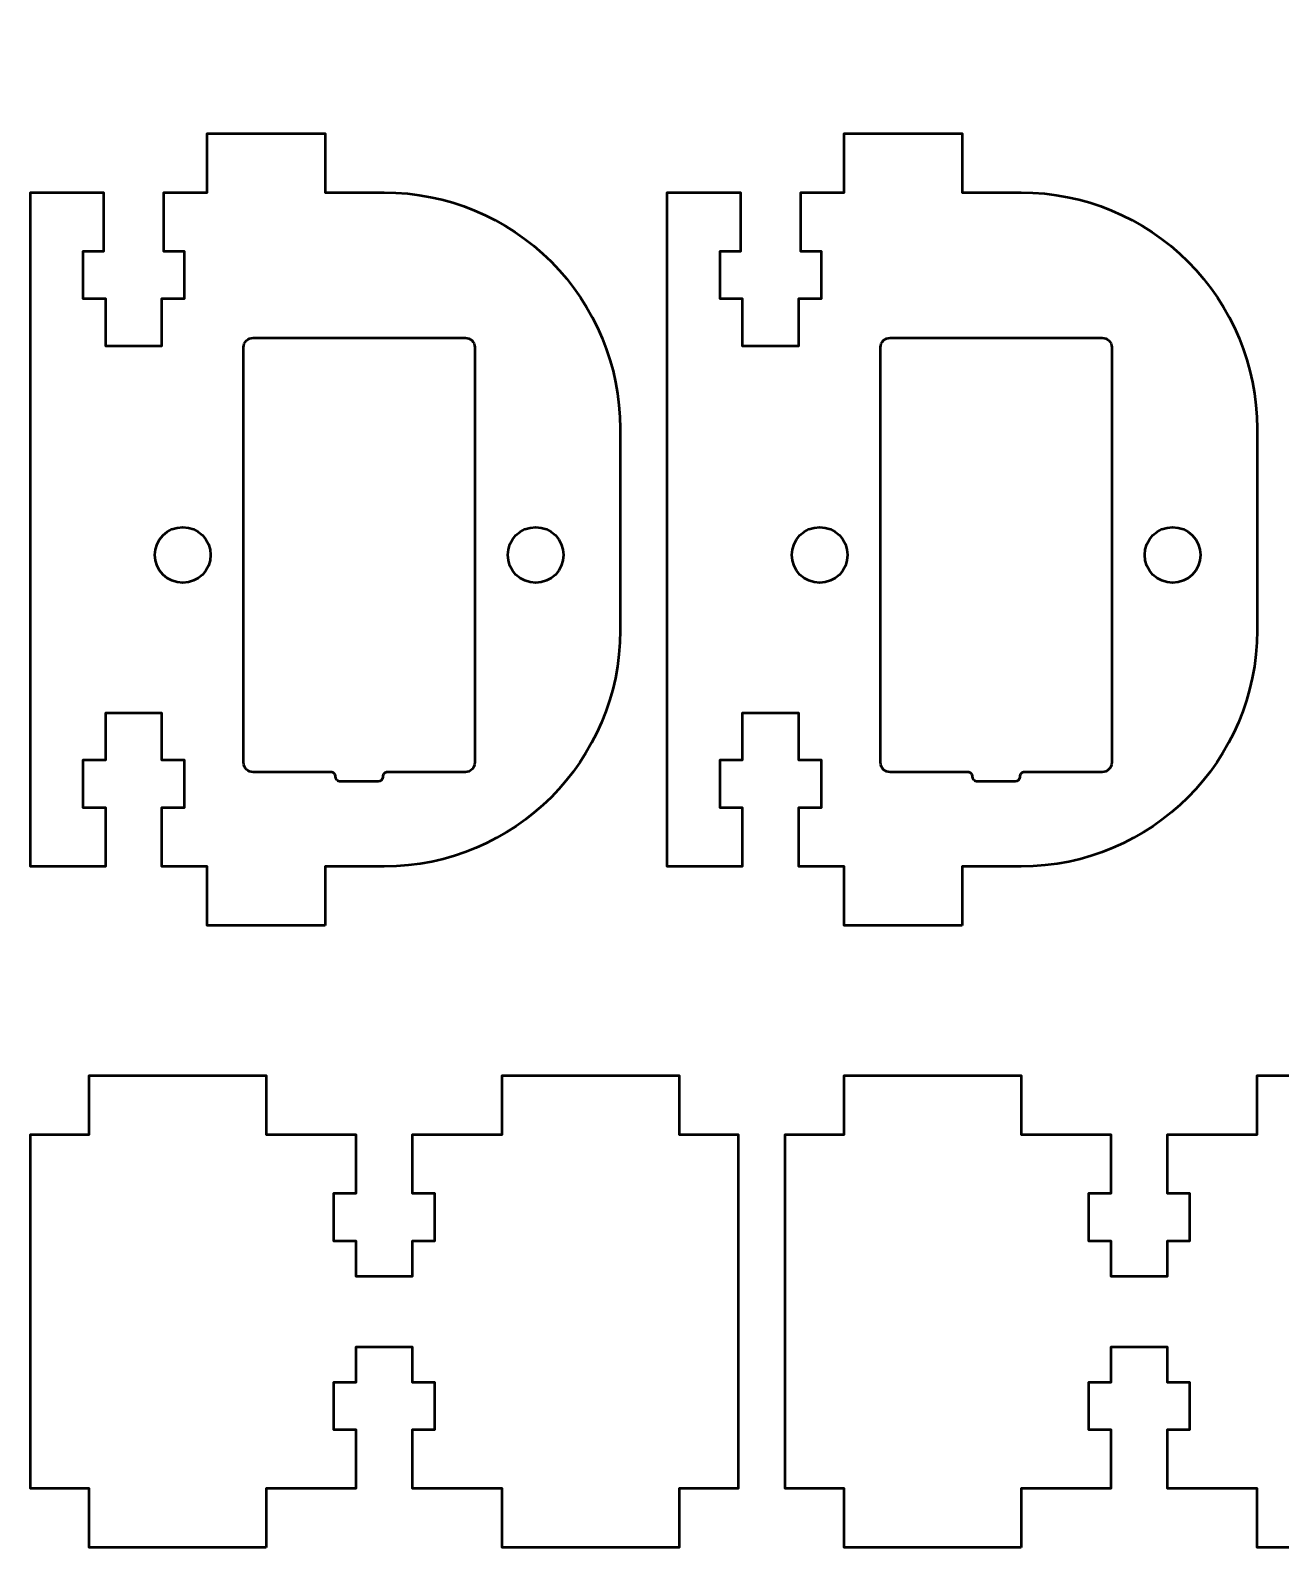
# Model space of a CAD drawing. Header units: inches. Extents: x -6.8 to 6.9, y -9.9 to 5.4.
# Drawn here: x -6.809 to -4.159, y -2.665 to 0.549 of the extents above; entities that cross this region are included whole.
import ezdxf

# ---------------------------------------------------------------- set-up
doc = ezdxf.new("R2010")
doc.units = ezdxf.units.IN
doc.header["$MEASUREMENT"] = 0
doc.layers.add('Layer 1', color=7, linetype='Continuous')

msp = doc.modelspace()

# ---------------------------------------------------------------- linework, layer by layer
at = {"layer": 'Layer 1', "lineweight": 50}
for points, knots in [([(-6.2492, 1.6597), (-6.2492, 1.6923), (-6.2757, 1.7187), (-6.3083, 1.7187), (-6.3083, 1.7187), (-6.3409, 1.7187), (-6.3674, 1.6923), (-6.3674, 1.6597), (-6.3674, 1.6597), (-6.3674, 1.627), (-6.3409, 1.6006), (-6.3083, 1.6006), (-6.3083, 1.6006), (-6.2757, 1.6006), (-6.2492, 1.627), (-6.2492, 1.6597), (-6.2492, 2.638), (-6.2492, -0.2972), (-6.2492, 1.6597)], [0, 0, 0, 0, 0.2, 0.2, 0.2, 0.2, 0.4, 0.4, 0.4, 0.4, 0.6, 0.6, 0.6, 0.6, 1, 1, 1, 1.000004, 1.000004, 1.000004, 1.000004]), ([(-6.1838, -1.3471), (-6.1838, -1.3471), (-6.1838, -1.2221), (-6.1838, -1.2221), (-6.1838, -1.2221), (-6.1838, -1.2221), (-6.0588, -1.2221), (-6.0588, -1.2221), (-6.0588, -1.2221), (-5.7827, -1.2221), (-5.5588, -0.9983), (-5.5588, -0.7221), (-5.5588, -0.7221), (-5.5588, -0.7221), (-5.5588, -0.2941), (-5.5588, -0.2941), (-5.5588, -0.2941), (-5.5588, -0.1615), (-5.6115, -0.0343), (-5.7053, 0.0594), (-5.7053, 0.0594), (-5.799, 0.1532), (-5.9262, 0.2059), (-6.0588, 0.2059), (-6.0588, 0.2059), (-6.0588, 0.2059), (-6.1838, 0.2059), (-6.1838, 0.2059), (-6.1838, 0.2059), (-6.1838, 0.2059), (-6.1838, 0.3309), (-6.1838, 0.3309), (-6.1838, 0.3309), (-6.1838, 0.3309), (-6.4338, 0.3309), (-6.4338, 0.3309), (-6.4338, 0.3309), (-6.4338, 0.3309), (-6.4338, 0.2059), (-6.4338, 0.2059), (-6.4338, 0.2059), (-6.4338, 0.2059), (-6.5258, 0.2059), (-6.5258, 0.2059), (-6.5258, 0.2059), (-6.5258, 0.2059), (-6.5258, 0.0809), (-6.5258, 0.0809), (-6.5258, 0.0809), (-6.5258, 0.0809), (-6.4823, 0.0809), (-6.4823, 0.0809), (-6.4823, 0.0809), (-6.4823, 0.0809), (-6.4823, -0.0191), (-6.4823, -0.0191), (-6.4823, -0.0191), (-6.4823, -0.0191), (-6.5298, -0.0191), (-6.5298, -0.0191), (-6.5298, -0.0191), (-6.5298, -0.0191), (-6.5298, -0.1191), (-6.5298, -0.1191), (-6.5298, -0.1191), (-6.5298, -0.1191), (-6.6498, -0.1191), (-6.6498, -0.1191), (-6.6498, -0.1191), (-6.6498, -0.1191), (-6.6498, -0.0191), (-6.6498, -0.0191), (-6.6498, -0.0191), (-6.6498, -0.0191), (-6.6973, -0.0191), (-6.6973, -0.0191), (-6.6973, -0.0191), (-6.6973, -0.0191), (-6.6973, 0.0809), (-6.6973, 0.0809), (-6.6973, 0.0809), (-6.6973, 0.0809), (-6.6539, 0.0809), (-6.6539, 0.0809), (-6.6539, 0.0809), (-6.6539, 0.0809), (-6.6539, 0.2059), (-6.6539, 0.2059), (-6.6539, 0.2059), (-6.6539, 0.2059), (-6.8088, 0.2059), (-6.8088, 0.2059), (-6.8088, 0.2059), (-6.8088, 0.2059), (-6.8088, -1.2221), (-6.8088, -1.2221), (-6.8088, -1.2221), (-6.8088, -1.2221), (-6.6498, -1.2221), (-6.6498, -1.2221), (-6.6498, -1.2221), (-6.6498, -1.2221), (-6.6498, -1.0972), (-6.6498, -1.0972), (-6.6498, -1.0972), (-6.6498, -1.0972), (-6.6973, -1.0972), (-6.6973, -1.0972), (-6.6973, -1.0972), (-6.6973, -1.0972), (-6.6973, -0.9972), (-6.6973, -0.9972), (-6.6973, -0.9972), (-6.6973, -0.9972), (-6.6498, -0.9972), (-6.6498, -0.9972), (-6.6498, -0.9972), (-6.6498, -0.9972), (-6.6498, -0.8972), (-6.6498, -0.8972), (-6.6498, -0.8972), (-6.6498, -0.8972), (-6.5298, -0.8972), (-6.5298, -0.8972), (-6.5298, -0.8972), (-6.5298, -0.8972), (-6.5298, -0.9972), (-6.5298, -0.9972), (-6.5298, -0.9972), (-6.5298, -0.9972), (-6.4823, -0.9972), (-6.4823, -0.9972), (-6.4823, -0.9972), (-6.4823, -0.9972), (-6.4823, -1.0972), (-6.4823, -1.0972), (-6.4823, -1.0972), (-6.4823, -1.0972), (-6.5298, -1.0972), (-6.5298, -1.0972), (-6.5298, -1.0972), (-6.5298, -1.0972), (-6.5298, -1.2221), (-6.5298, -1.2221), (-6.5298, -1.2221), (-6.5298, -1.2221), (-6.4338, -1.2221), (-6.4338, -1.2221), (-6.4338, -1.2221), (-6.4338, -1.2221), (-6.4338, -1.3471), (-6.4338, -1.3471), (-6.4338, -1.3471), (-6.4338, -1.3471), (-6.1838, -1.3471), (-6.1838, -1.3471)], [0, 0, 0, 0, 0.025, 0.025, 0.025, 0.025, 0.05, 0.05, 0.05, 0.05, 0.075, 0.075, 0.075, 0.075, 0.1, 0.1, 0.1, 0.1, 0.125, 0.125, 0.125, 0.125, 0.15, 0.15, 0.15, 0.15, 0.175, 0.175, 0.175, 0.175, 0.2, 0.2, 0.2, 0.2, 0.225, 0.225, 0.225, 0.225, 0.25, 0.25, 0.25, 0.25, 0.275, 0.275, 0.275, 0.275, 0.3, 0.3, 0.3, 0.3, 0.325, 0.325, 0.325, 0.325, 0.35, 0.35, 0.35, 0.35, 0.375, 0.375, 0.375, 0.375, 0.4, 0.4, 0.4, 0.4, 0.425, 0.425, 0.425, 0.425, 0.45, 0.45, 0.45, 0.45, 0.475, 0.475, 0.475, 0.475, 0.5, 0.5, 0.5, 0.5, 0.525, 0.525, 0.525, 0.525, 0.55, 0.55, 0.55, 0.55, 0.575, 0.575, 0.575, 0.575, 0.6, 0.6, 0.6, 0.6, 0.625, 0.625, 0.625, 0.625, 0.65, 0.65, 0.65, 0.65, 0.675, 0.675, 0.675, 0.675, 0.7, 0.7, 0.7, 0.7, 0.725, 0.725, 0.725, 0.725, 0.75, 0.75, 0.75, 0.75, 0.775, 0.775, 0.775, 0.775, 0.8, 0.8, 0.8, 0.8, 0.825, 0.825, 0.825, 0.825, 0.85, 0.85, 0.85, 0.85, 0.875, 0.875, 0.875, 0.875, 0.9, 0.9, 0.9, 0.9, 0.925, 0.925, 0.925, 0.925, 0.95, 0.95, 0.95, 0.95, 1, 1, 1, 1]), ([(-4.8338, -1.3471), (-4.8338, -1.3471), (-4.8338, -1.2221), (-4.8338, -1.2221), (-4.8338, -1.2221), (-4.8338, -1.2221), (-4.7088, -1.2221), (-4.7088, -1.2221), (-4.7088, -1.2221), (-4.4327, -1.2221), (-4.2088, -0.9983), (-4.2088, -0.7221), (-4.2088, -0.7221), (-4.2088, -0.7221), (-4.2088, -0.2941), (-4.2088, -0.2941), (-4.2088, -0.2941), (-4.2088, -0.1615), (-4.2615, -0.0343), (-4.3553, 0.0594), (-4.3553, 0.0594), (-4.449, 0.1532), (-4.5762, 0.2059), (-4.7088, 0.2059), (-4.7088, 0.2059), (-4.7088, 0.2059), (-4.8338, 0.2059), (-4.8338, 0.2059), (-4.8338, 0.2059), (-4.8338, 0.2059), (-4.8338, 0.3309), (-4.8338, 0.3309), (-4.8338, 0.3309), (-4.8338, 0.3309), (-5.0838, 0.3309), (-5.0838, 0.3309), (-5.0838, 0.3309), (-5.0838, 0.3309), (-5.0838, 0.2059), (-5.0838, 0.2059), (-5.0838, 0.2059), (-5.0838, 0.2059), (-5.1758, 0.2059), (-5.1758, 0.2059), (-5.1758, 0.2059), (-5.1758, 0.2059), (-5.1758, 0.0809), (-5.1758, 0.0809), (-5.1758, 0.0809), (-5.1758, 0.0809), (-5.1323, 0.0809), (-5.1323, 0.0809), (-5.1323, 0.0809), (-5.1323, 0.0809), (-5.1323, -0.0191), (-5.1323, -0.0191), (-5.1323, -0.0191), (-5.1323, -0.0191), (-5.1798, -0.0191), (-5.1798, -0.0191), (-5.1798, -0.0191), (-5.1798, -0.0191), (-5.1798, -0.1191), (-5.1798, -0.1191), (-5.1798, -0.1191), (-5.1798, -0.1191), (-5.2998, -0.1191), (-5.2998, -0.1191), (-5.2998, -0.1191), (-5.2998, -0.1191), (-5.2998, -0.0191), (-5.2998, -0.0191), (-5.2998, -0.0191), (-5.2998, -0.0191), (-5.3473, -0.0191), (-5.3473, -0.0191), (-5.3473, -0.0191), (-5.3473, -0.0191), (-5.3473, 0.0809), (-5.3473, 0.0809), (-5.3473, 0.0809), (-5.3473, 0.0809), (-5.3039, 0.0809), (-5.3039, 0.0809), (-5.3039, 0.0809), (-5.3039, 0.0809), (-5.3039, 0.2059), (-5.3039, 0.2059), (-5.3039, 0.2059), (-5.3039, 0.2059), (-5.4588, 0.2059), (-5.4588, 0.2059), (-5.4588, 0.2059), (-5.4588, 0.2059), (-5.4588, -1.2221), (-5.4588, -1.2221), (-5.4588, -1.2221), (-5.4588, -1.2221), (-5.2998, -1.2221), (-5.2998, -1.2221), (-5.2998, -1.2221), (-5.2998, -1.2221), (-5.2998, -1.0972), (-5.2998, -1.0972), (-5.2998, -1.0972), (-5.2998, -1.0972), (-5.3473, -1.0972), (-5.3473, -1.0972), (-5.3473, -1.0972), (-5.3473, -1.0972), (-5.3473, -0.9972), (-5.3473, -0.9972), (-5.3473, -0.9972), (-5.3473, -0.9972), (-5.2998, -0.9972), (-5.2998, -0.9972), (-5.2998, -0.9972), (-5.2998, -0.9972), (-5.2998, -0.8972), (-5.2998, -0.8972), (-5.2998, -0.8972), (-5.2998, -0.8972), (-5.1798, -0.8972), (-5.1798, -0.8972), (-5.1798, -0.8972), (-5.1798, -0.8972), (-5.1798, -0.9972), (-5.1798, -0.9972), (-5.1798, -0.9972), (-5.1798, -0.9972), (-5.1323, -0.9972), (-5.1323, -0.9972), (-5.1323, -0.9972), (-5.1323, -0.9972), (-5.1323, -1.0972), (-5.1323, -1.0972), (-5.1323, -1.0972), (-5.1323, -1.0972), (-5.1798, -1.0972), (-5.1798, -1.0972), (-5.1798, -1.0972), (-5.1798, -1.0972), (-5.1798, -1.2221), (-5.1798, -1.2221), (-5.1798, -1.2221), (-5.1798, -1.2221), (-5.0838, -1.2221), (-5.0838, -1.2221), (-5.0838, -1.2221), (-5.0838, -1.2221), (-5.0838, -1.3471), (-5.0838, -1.3471), (-5.0838, -1.3471), (-5.0838, -1.3471), (-4.8338, -1.3471), (-4.8338, -1.3471)], [0, 0, 0, 0, 0.025, 0.025, 0.025, 0.025, 0.05, 0.05, 0.05, 0.05, 0.075, 0.075, 0.075, 0.075, 0.1, 0.1, 0.1, 0.1, 0.125, 0.125, 0.125, 0.125, 0.15, 0.15, 0.15, 0.15, 0.175, 0.175, 0.175, 0.175, 0.2, 0.2, 0.2, 0.2, 0.225, 0.225, 0.225, 0.225, 0.25, 0.25, 0.25, 0.25, 0.275, 0.275, 0.275, 0.275, 0.3, 0.3, 0.3, 0.3, 0.325, 0.325, 0.325, 0.325, 0.35, 0.35, 0.35, 0.35, 0.375, 0.375, 0.375, 0.375, 0.4, 0.4, 0.4, 0.4, 0.425, 0.425, 0.425, 0.425, 0.45, 0.45, 0.45, 0.45, 0.475, 0.475, 0.475, 0.475, 0.5, 0.5, 0.5, 0.5, 0.525, 0.525, 0.525, 0.525, 0.55, 0.55, 0.55, 0.55, 0.575, 0.575, 0.575, 0.575, 0.6, 0.6, 0.6, 0.6, 0.625, 0.625, 0.625, 0.625, 0.65, 0.65, 0.65, 0.65, 0.675, 0.675, 0.675, 0.675, 0.7, 0.7, 0.7, 0.7, 0.725, 0.725, 0.725, 0.725, 0.75, 0.75, 0.75, 0.75, 0.775, 0.775, 0.775, 0.775, 0.8, 0.8, 0.8, 0.8, 0.825, 0.825, 0.825, 0.825, 0.85, 0.85, 0.85, 0.85, 0.875, 0.875, 0.875, 0.875, 0.9, 0.9, 0.9, 0.9, 0.925, 0.925, 0.925, 0.925, 0.95, 0.95, 0.95, 0.95, 1, 1, 1, 1]), ([(-5.8668, -1.0021), (-5.8668, -1.0021), (-5.8668, -0.1221), (-5.8668, -0.1221), (-5.8668, -0.1221), (-5.8668, -0.1168), (-5.8689, -0.1117), (-5.8727, -0.108), (-5.8727, -0.108), (-5.8764, -0.1042), (-5.8815, -0.1021), (-5.8868, -0.1021), (-5.8868, -0.1021), (-5.8868, -0.1021), (-6.3368, -0.1021), (-6.3368, -0.1021), (-6.3368, -0.1021), (-6.3421, -0.1021), (-6.3472, -0.1042), (-6.351, -0.108), (-6.351, -0.108), (-6.3547, -0.1117), (-6.3568, -0.1168), (-6.3568, -0.1221), (-6.3568, -0.1221), (-6.3568, -0.1221), (-6.3568, -1.0021), (-6.3568, -1.0021), (-6.3568, -1.0021), (-6.3568, -1.0074), (-6.3547, -1.0125), (-6.351, -1.0163), (-6.351, -1.0163), (-6.3472, -1.02), (-6.3421, -1.0221), (-6.3368, -1.0221), (-6.3368, -1.0221), (-6.3368, -1.0221), (-6.1718, -1.0221), (-6.1718, -1.0221), (-6.1718, -1.0221), (-6.1692, -1.0221), (-6.1666, -1.0232), (-6.1648, -1.025), (-6.1648, -1.025), (-6.1629, -1.0269), (-6.1618, -1.0295), (-6.1618, -1.0321), (-6.1618, -1.0321), (-6.1618, -1.0348), (-6.1608, -1.0373), (-6.1589, -1.0392), (-6.1589, -1.0392), (-6.157, -1.0411), (-6.1545, -1.0421), (-6.1518, -1.0421), (-6.1518, -1.0421), (-6.1518, -1.0421), (-6.0718, -1.0421), (-6.0718, -1.0421), (-6.0718, -1.0421), (-6.0663, -1.0421), (-6.0618, -1.0376), (-6.0618, -1.0321), (-6.0618, -1.0321), (-6.0618, -1.0295), (-6.0608, -1.0269), (-6.0589, -1.025), (-6.0589, -1.025), (-6.057, -1.0232), (-6.0545, -1.0221), (-6.0518, -1.0221), (-6.0518, -1.0221), (-6.0518, -1.0221), (-5.8868, -1.0221), (-5.8868, -1.0221), (-5.8868, -1.0221), (-5.8758, -1.0221), (-5.8668, -1.0132), (-5.8668, -1.0021)], [0, 0, 0, 0, 0.047619, 0.047619, 0.047619, 0.047619, 0.095238, 0.095238, 0.095238, 0.095238, 0.142857, 0.142857, 0.142857, 0.142857, 0.190476, 0.190476, 0.190476, 0.190476, 0.238095, 0.238095, 0.238095, 0.238095, 0.285714, 0.285714, 0.285714, 0.285714, 0.333333, 0.333333, 0.333333, 0.333333, 0.380952, 0.380952, 0.380952, 0.380952, 0.428571, 0.428571, 0.428571, 0.428571, 0.47619, 0.47619, 0.47619, 0.47619, 0.52381, 0.52381, 0.52381, 0.52381, 0.571429, 0.571429, 0.571429, 0.571429, 0.619048, 0.619048, 0.619048, 0.619048, 0.666667, 0.666667, 0.666667, 0.666667, 0.714286, 0.714286, 0.714286, 0.714286, 0.761905, 0.761905, 0.761905, 0.761905, 0.809524, 0.809524, 0.809524, 0.809524, 0.857143, 0.857143, 0.857143, 0.857143, 0.904762, 0.904762, 0.904762, 0.904762, 1, 1, 1, 1]), ([(-4.5168, -1.0021), (-4.5168, -1.0021), (-4.5168, -0.1221), (-4.5168, -0.1221), (-4.5168, -0.1221), (-4.5168, -0.1168), (-4.5189, -0.1117), (-4.5227, -0.108), (-4.5227, -0.108), (-4.5264, -0.1042), (-4.5315, -0.1021), (-4.5368, -0.1021), (-4.5368, -0.1021), (-4.5368, -0.1021), (-4.9868, -0.1021), (-4.9868, -0.1021), (-4.9868, -0.1021), (-4.9921, -0.1021), (-4.9972, -0.1042), (-5.001, -0.108), (-5.001, -0.108), (-5.0047, -0.1117), (-5.0068, -0.1168), (-5.0068, -0.1221), (-5.0068, -0.1221), (-5.0068, -0.1221), (-5.0068, -1.0021), (-5.0068, -1.0021), (-5.0068, -1.0021), (-5.0068, -1.0074), (-5.0047, -1.0125), (-5.001, -1.0163), (-5.001, -1.0163), (-4.9972, -1.02), (-4.9921, -1.0221), (-4.9868, -1.0221), (-4.9868, -1.0221), (-4.9868, -1.0221), (-4.8218, -1.0221), (-4.8218, -1.0221), (-4.8218, -1.0221), (-4.8192, -1.0221), (-4.8166, -1.0232), (-4.8148, -1.025), (-4.8148, -1.025), (-4.8129, -1.0269), (-4.8118, -1.0295), (-4.8118, -1.0321), (-4.8118, -1.0321), (-4.8118, -1.0348), (-4.8108, -1.0373), (-4.8089, -1.0392), (-4.8089, -1.0392), (-4.807, -1.0411), (-4.8045, -1.0421), (-4.8018, -1.0421), (-4.8018, -1.0421), (-4.8018, -1.0421), (-4.7218, -1.0421), (-4.7218, -1.0421), (-4.7218, -1.0421), (-4.7163, -1.0421), (-4.7118, -1.0376), (-4.7118, -1.0321), (-4.7118, -1.0321), (-4.7118, -1.0295), (-4.7108, -1.0269), (-4.7089, -1.025), (-4.7089, -1.025), (-4.707, -1.0232), (-4.7045, -1.0221), (-4.7018, -1.0221), (-4.7018, -1.0221), (-4.7018, -1.0221), (-4.5368, -1.0221), (-4.5368, -1.0221), (-4.5368, -1.0221), (-4.5258, -1.0221), (-4.5168, -1.0132), (-4.5168, -1.0021)], [0, 0, 0, 0, 0.047619, 0.047619, 0.047619, 0.047619, 0.095238, 0.095238, 0.095238, 0.095238, 0.142857, 0.142857, 0.142857, 0.142857, 0.190476, 0.190476, 0.190476, 0.190476, 0.238095, 0.238095, 0.238095, 0.238095, 0.285714, 0.285714, 0.285714, 0.285714, 0.333333, 0.333333, 0.333333, 0.333333, 0.380952, 0.380952, 0.380952, 0.380952, 0.428571, 0.428571, 0.428571, 0.428571, 0.47619, 0.47619, 0.47619, 0.47619, 0.52381, 0.52381, 0.52381, 0.52381, 0.571429, 0.571429, 0.571429, 0.571429, 0.619048, 0.619048, 0.619048, 0.619048, 0.666667, 0.666667, 0.666667, 0.666667, 0.714286, 0.714286, 0.714286, 0.714286, 0.761905, 0.761905, 0.761905, 0.761905, 0.809524, 0.809524, 0.809524, 0.809524, 0.857143, 0.857143, 0.857143, 0.857143, 0.904762, 0.904762, 0.904762, 0.904762, 1, 1, 1, 1]), ([(-6.4268, -0.5621), (-6.4268, -0.5295), (-6.4532, -0.5031), (-6.4858, -0.5031), (-6.4858, -0.5031), (-6.5185, -0.5031), (-6.5449, -0.5295), (-6.5449, -0.5621), (-6.5449, -0.5621), (-6.5449, -0.5947), (-6.5185, -0.6212), (-6.4858, -0.6212), (-6.4858, -0.6212), (-6.4532, -0.6212), (-6.4268, -0.5947), (-6.4268, -0.5621)], [0, 0, 0, 0, 0.2, 0.2, 0.2, 0.2, 0.4, 0.4, 0.4, 0.4, 0.6, 0.6, 0.6, 0.6, 1, 1, 1, 1]), ([(-5.6788, -0.5621), (-5.6788, -0.5295), (-5.7052, -0.5031), (-5.7378, -0.5031), (-5.7378, -0.5031), (-5.7704, -0.5031), (-5.7969, -0.5295), (-5.7969, -0.5621), (-5.7969, -0.5621), (-5.7969, -0.5947), (-5.7704, -0.6212), (-5.7378, -0.6212), (-5.7378, -0.6212), (-5.7052, -0.6212), (-5.6788, -0.5947), (-5.6788, -0.5621)], [0, 0, 0, 0, 0.2, 0.2, 0.2, 0.2, 0.4, 0.4, 0.4, 0.4, 0.6, 0.6, 0.6, 0.6, 1, 1, 1, 1]), ([(-5.0768, -0.5621), (-5.0768, -0.5295), (-5.1032, -0.5031), (-5.1358, -0.5031), (-5.1358, -0.5031), (-5.1685, -0.5031), (-5.1949, -0.5295), (-5.1949, -0.5621), (-5.1949, -0.5621), (-5.1949, -0.5947), (-5.1685, -0.6212), (-5.1358, -0.6212), (-5.1358, -0.6212), (-5.1032, -0.6212), (-5.0768, -0.5947), (-5.0768, -0.5621)], [0, 0, 0, 0, 0.2, 0.2, 0.2, 0.2, 0.4, 0.4, 0.4, 0.4, 0.6, 0.6, 0.6, 0.6, 1, 1, 1, 1]), ([(-4.3288, -0.5621), (-4.3288, -0.5295), (-4.3552, -0.5031), (-4.3878, -0.5031), (-4.3878, -0.5031), (-4.4204, -0.5031), (-4.4469, -0.5295), (-4.4469, -0.5621), (-4.4469, -0.5621), (-4.4469, -0.5947), (-4.4204, -0.6212), (-4.3878, -0.6212), (-4.3878, -0.6212), (-4.3552, -0.6212), (-4.3288, -0.5947), (-4.3288, -0.5621)], [0, 0, 0, 0, 0.2, 0.2, 0.2, 0.2, 0.4, 0.4, 0.4, 0.4, 0.6, 0.6, 0.6, 0.6, 1, 1, 1, 1]), ([(-6.3088, -2.6653), (-6.3088, -2.6653), (-6.3088, -2.5403), (-6.3088, -2.5403), (-6.3088, -2.5403), (-6.3088, -2.5403), (-6.1188, -2.5403), (-6.1188, -2.5403), (-6.1188, -2.5403), (-6.1188, -2.5403), (-6.1188, -2.4153), (-6.1188, -2.4153), (-6.1188, -2.4153), (-6.1188, -2.4153), (-6.1663, -2.4153), (-6.1663, -2.4153), (-6.1663, -2.4153), (-6.1663, -2.4153), (-6.1663, -2.3153), (-6.1663, -2.3153), (-6.1663, -2.3153), (-6.1663, -2.3153), (-6.1188, -2.3153), (-6.1188, -2.3153), (-6.1188, -2.3153), (-6.1188, -2.3153), (-6.1188, -2.2403), (-6.1188, -2.2403), (-6.1188, -2.2403), (-6.1188, -2.2403), (-5.9988, -2.2403), (-5.9988, -2.2403), (-5.9988, -2.2403), (-5.9988, -2.2403), (-5.9988, -2.3153), (-5.9988, -2.3153), (-5.9988, -2.3153), (-5.9988, -2.3153), (-5.9513, -2.3153), (-5.9513, -2.3153), (-5.9513, -2.3153), (-5.9513, -2.3153), (-5.9513, -2.4153), (-5.9513, -2.4153), (-5.9513, -2.4153), (-5.9513, -2.4153), (-5.9988, -2.4153), (-5.9988, -2.4153), (-5.9988, -2.4153), (-5.9988, -2.4153), (-5.9988, -2.5403), (-5.9988, -2.5403), (-5.9988, -2.5403), (-5.9988, -2.5403), (-5.8088, -2.5403), (-5.8088, -2.5403), (-5.8088, -2.5403), (-5.8088, -2.5403), (-5.8088, -2.6653), (-5.8088, -2.6653), (-5.8088, -2.6653), (-5.8088, -2.6653), (-5.4338, -2.6653), (-5.4338, -2.6653), (-5.4338, -2.6653), (-5.4338, -2.6653), (-5.4338, -2.5403), (-5.4338, -2.5403), (-5.4338, -2.5403), (-5.4338, -2.5403), (-5.3088, -2.5403), (-5.3088, -2.5403), (-5.3088, -2.5403), (-5.3088, -2.5403), (-5.3088, -1.7903), (-5.3088, -1.7903), (-5.3088, -1.7903), (-5.3088, -1.7903), (-5.4338, -1.7903), (-5.4338, -1.7903), (-5.4338, -1.7903), (-5.4338, -1.7903), (-5.4338, -1.6653), (-5.4338, -1.6653), (-5.4338, -1.6653), (-5.4338, -1.6653), (-5.8088, -1.6653), (-5.8088, -1.6653), (-5.8088, -1.6653), (-5.8088, -1.6653), (-5.8088, -1.7903), (-5.8088, -1.7903), (-5.8088, -1.7903), (-5.8088, -1.7903), (-5.9988, -1.7903), (-5.9988, -1.7903), (-5.9988, -1.7903), (-5.9988, -1.7903), (-5.9988, -1.9153), (-5.9988, -1.9153), (-5.9988, -1.9153), (-5.9988, -1.9153), (-5.9513, -1.9153), (-5.9513, -1.9153), (-5.9513, -1.9153), (-5.9513, -1.9153), (-5.9513, -2.0153), (-5.9513, -2.0153), (-5.9513, -2.0153), (-5.9513, -2.0153), (-5.9988, -2.0153), (-5.9988, -2.0153), (-5.9988, -2.0153), (-5.9988, -2.0153), (-5.9988, -2.0903), (-5.9988, -2.0903), (-5.9988, -2.0903), (-5.9988, -2.0903), (-6.1188, -2.0903), (-6.1188, -2.0903), (-6.1188, -2.0903), (-6.1188, -2.0903), (-6.1188, -2.0153), (-6.1188, -2.0153), (-6.1188, -2.0153), (-6.1188, -2.0153), (-6.1663, -2.0153), (-6.1663, -2.0153), (-6.1663, -2.0153), (-6.1663, -2.0153), (-6.1663, -1.9153), (-6.1663, -1.9153), (-6.1663, -1.9153), (-6.1663, -1.9153), (-6.1188, -1.9153), (-6.1188, -1.9153), (-6.1188, -1.9153), (-6.1188, -1.9153), (-6.1188, -1.7903), (-6.1188, -1.7903), (-6.1188, -1.7903), (-6.1188, -1.7903), (-6.3088, -1.7903), (-6.3088, -1.7903), (-6.3088, -1.7903), (-6.3088, -1.7903), (-6.3088, -1.6653), (-6.3088, -1.6653), (-6.3088, -1.6653), (-6.3088, -1.6653), (-6.6838, -1.6653), (-6.6838, -1.6653), (-6.6838, -1.6653), (-6.6838, -1.6653), (-6.6838, -1.7903), (-6.6838, -1.7903), (-6.6838, -1.7903), (-6.6838, -1.7903), (-6.8088, -1.7903), (-6.8088, -1.7903), (-6.8088, -1.7903), (-6.8088, -1.7903), (-6.8088, -2.5403), (-6.8088, -2.5403), (-6.8088, -2.5403), (-6.8088, -2.5403), (-6.6838, -2.5403), (-6.6838, -2.5403), (-6.6838, -2.5403), (-6.6838, -2.5403), (-6.6838, -2.6653), (-6.6838, -2.6653), (-6.6838, -2.6653), (-6.6838, -2.6653), (-6.3088, -2.6653), (-6.3088, -2.6653)], [0, 0, 0, 0, 0.022222, 0.022222, 0.022222, 0.022222, 0.044444, 0.044444, 0.044444, 0.044444, 0.066667, 0.066667, 0.066667, 0.066667, 0.088889, 0.088889, 0.088889, 0.088889, 0.111111, 0.111111, 0.111111, 0.111111, 0.133333, 0.133333, 0.133333, 0.133333, 0.155556, 0.155556, 0.155556, 0.155556, 0.177778, 0.177778, 0.177778, 0.177778, 0.2, 0.2, 0.2, 0.2, 0.222222, 0.222222, 0.222222, 0.222222, 0.244444, 0.244444, 0.244444, 0.244444, 0.266667, 0.266667, 0.266667, 0.266667, 0.288889, 0.288889, 0.288889, 0.288889, 0.311111, 0.311111, 0.311111, 0.311111, 0.333333, 0.333333, 0.333333, 0.333333, 0.355556, 0.355556, 0.355556, 0.355556, 0.377778, 0.377778, 0.377778, 0.377778, 0.4, 0.4, 0.4, 0.4, 0.422222, 0.422222, 0.422222, 0.422222, 0.444444, 0.444444, 0.444444, 0.444444, 0.466667, 0.466667, 0.466667, 0.466667, 0.488889, 0.488889, 0.488889, 0.488889, 0.511111, 0.511111, 0.511111, 0.511111, 0.533333, 0.533333, 0.533333, 0.533333, 0.555556, 0.555556, 0.555556, 0.555556, 0.577778, 0.577778, 0.577778, 0.577778, 0.6, 0.6, 0.6, 0.6, 0.622222, 0.622222, 0.622222, 0.622222, 0.644444, 0.644444, 0.644444, 0.644444, 0.666667, 0.666667, 0.666667, 0.666667, 0.688889, 0.688889, 0.688889, 0.688889, 0.711111, 0.711111, 0.711111, 0.711111, 0.733333, 0.733333, 0.733333, 0.733333, 0.755556, 0.755556, 0.755556, 0.755556, 0.777778, 0.777778, 0.777778, 0.777778, 0.8, 0.8, 0.8, 0.8, 0.822222, 0.822222, 0.822222, 0.822222, 0.844444, 0.844444, 0.844444, 0.844444, 0.866667, 0.866667, 0.866667, 0.866667, 0.888889, 0.888889, 0.888889, 0.888889, 0.911111, 0.911111, 0.911111, 0.911111, 0.933333, 0.933333, 0.933333, 0.933333, 0.955556, 0.955556, 0.955556, 0.955556, 1, 1, 1, 1]), ([(-4.7088, -2.6653), (-4.7088, -2.6653), (-4.7088, -2.5403), (-4.7088, -2.5403), (-4.7088, -2.5403), (-4.7088, -2.5403), (-4.5188, -2.5403), (-4.5188, -2.5403), (-4.5188, -2.5403), (-4.5188, -2.5403), (-4.5188, -2.4153), (-4.5188, -2.4153), (-4.5188, -2.4153), (-4.5188, -2.4153), (-4.5663, -2.4153), (-4.5663, -2.4153), (-4.5663, -2.4153), (-4.5663, -2.4153), (-4.5663, -2.3153), (-4.5663, -2.3153), (-4.5663, -2.3153), (-4.5663, -2.3153), (-4.5188, -2.3153), (-4.5188, -2.3153), (-4.5188, -2.3153), (-4.5188, -2.3153), (-4.5188, -2.2403), (-4.5188, -2.2403), (-4.5188, -2.2403), (-4.5188, -2.2403), (-4.3988, -2.2403), (-4.3988, -2.2403), (-4.3988, -2.2403), (-4.3988, -2.2403), (-4.3988, -2.3153), (-4.3988, -2.3153), (-4.3988, -2.3153), (-4.3988, -2.3153), (-4.3513, -2.3153), (-4.3513, -2.3153), (-4.3513, -2.3153), (-4.3513, -2.3153), (-4.3513, -2.4153), (-4.3513, -2.4153), (-4.3513, -2.4153), (-4.3513, -2.4153), (-4.3988, -2.4153), (-4.3988, -2.4153), (-4.3988, -2.4153), (-4.3988, -2.4153), (-4.3988, -2.5403), (-4.3988, -2.5403), (-4.3988, -2.5403), (-4.3988, -2.5403), (-4.2088, -2.5403), (-4.2088, -2.5403), (-4.2088, -2.5403), (-4.2088, -2.5403), (-4.2088, -2.6653), (-4.2088, -2.6653), (-4.2088, -2.6653), (-4.2088, -2.6653), (-3.8338, -2.6653), (-3.8338, -2.6653), (-3.8338, -2.6653), (-3.8338, -2.6653), (-3.8338, -2.5403), (-3.8338, -2.5403), (-3.8338, -2.5403), (-3.8338, -2.5403), (-3.7088, -2.5403), (-3.7088, -2.5403), (-3.7088, -2.5403), (-3.7088, -2.5403), (-3.7088, -1.7903), (-3.7088, -1.7903), (-3.7088, -1.7903), (-3.7088, -1.7903), (-3.8338, -1.7903), (-3.8338, -1.7903), (-3.8338, -1.7903), (-3.8338, -1.7903), (-3.8338, -1.6653), (-3.8338, -1.6653), (-3.8338, -1.6653), (-3.8338, -1.6653), (-4.2088, -1.6653), (-4.2088, -1.6653), (-4.2088, -1.6653), (-4.2088, -1.6653), (-4.2088, -1.7903), (-4.2088, -1.7903), (-4.2088, -1.7903), (-4.2088, -1.7903), (-4.3988, -1.7903), (-4.3988, -1.7903), (-4.3988, -1.7903), (-4.3988, -1.7903), (-4.3988, -1.9153), (-4.3988, -1.9153), (-4.3988, -1.9153), (-4.3988, -1.9153), (-4.3513, -1.9153), (-4.3513, -1.9153), (-4.3513, -1.9153), (-4.3513, -1.9153), (-4.3513, -2.0153), (-4.3513, -2.0153), (-4.3513, -2.0153), (-4.3513, -2.0153), (-4.3988, -2.0153), (-4.3988, -2.0153), (-4.3988, -2.0153), (-4.3988, -2.0153), (-4.3988, -2.0903), (-4.3988, -2.0903), (-4.3988, -2.0903), (-4.3988, -2.0903), (-4.5188, -2.0903), (-4.5188, -2.0903), (-4.5188, -2.0903), (-4.5188, -2.0903), (-4.5188, -2.0153), (-4.5188, -2.0153), (-4.5188, -2.0153), (-4.5188, -2.0153), (-4.5663, -2.0153), (-4.5663, -2.0153), (-4.5663, -2.0153), (-4.5663, -2.0153), (-4.5663, -1.9153), (-4.5663, -1.9153), (-4.5663, -1.9153), (-4.5663, -1.9153), (-4.5188, -1.9153), (-4.5188, -1.9153), (-4.5188, -1.9153), (-4.5188, -1.9153), (-4.5188, -1.7903), (-4.5188, -1.7903), (-4.5188, -1.7903), (-4.5188, -1.7903), (-4.7088, -1.7903), (-4.7088, -1.7903), (-4.7088, -1.7903), (-4.7088, -1.7903), (-4.7088, -1.6653), (-4.7088, -1.6653), (-4.7088, -1.6653), (-4.7088, -1.6653), (-5.0838, -1.6653), (-5.0838, -1.6653), (-5.0838, -1.6653), (-5.0838, -1.6653), (-5.0838, -1.7903), (-5.0838, -1.7903), (-5.0838, -1.7903), (-5.0838, -1.7903), (-5.2088, -1.7903), (-5.2088, -1.7903), (-5.2088, -1.7903), (-5.2088, -1.7903), (-5.2088, -2.5403), (-5.2088, -2.5403), (-5.2088, -2.5403), (-5.2088, -2.5403), (-5.0838, -2.5403), (-5.0838, -2.5403), (-5.0838, -2.5403), (-5.0838, -2.5403), (-5.0838, -2.6653), (-5.0838, -2.6653), (-5.0838, -2.6653), (-5.0838, -2.6653), (-4.7088, -2.6653), (-4.7088, -2.6653)], [0, 0, 0, 0, 0.022222, 0.022222, 0.022222, 0.022222, 0.044444, 0.044444, 0.044444, 0.044444, 0.066667, 0.066667, 0.066667, 0.066667, 0.088889, 0.088889, 0.088889, 0.088889, 0.111111, 0.111111, 0.111111, 0.111111, 0.133333, 0.133333, 0.133333, 0.133333, 0.155556, 0.155556, 0.155556, 0.155556, 0.177778, 0.177778, 0.177778, 0.177778, 0.2, 0.2, 0.2, 0.2, 0.222222, 0.222222, 0.222222, 0.222222, 0.244444, 0.244444, 0.244444, 0.244444, 0.266667, 0.266667, 0.266667, 0.266667, 0.288889, 0.288889, 0.288889, 0.288889, 0.311111, 0.311111, 0.311111, 0.311111, 0.333333, 0.333333, 0.333333, 0.333333, 0.355556, 0.355556, 0.355556, 0.355556, 0.377778, 0.377778, 0.377778, 0.377778, 0.4, 0.4, 0.4, 0.4, 0.422222, 0.422222, 0.422222, 0.422222, 0.444444, 0.444444, 0.444444, 0.444444, 0.466667, 0.466667, 0.466667, 0.466667, 0.488889, 0.488889, 0.488889, 0.488889, 0.511111, 0.511111, 0.511111, 0.511111, 0.533333, 0.533333, 0.533333, 0.533333, 0.555556, 0.555556, 0.555556, 0.555556, 0.577778, 0.577778, 0.577778, 0.577778, 0.6, 0.6, 0.6, 0.6, 0.622222, 0.622222, 0.622222, 0.622222, 0.644444, 0.644444, 0.644444, 0.644444, 0.666667, 0.666667, 0.666667, 0.666667, 0.688889, 0.688889, 0.688889, 0.688889, 0.711111, 0.711111, 0.711111, 0.711111, 0.733333, 0.733333, 0.733333, 0.733333, 0.755556, 0.755556, 0.755556, 0.755556, 0.777778, 0.777778, 0.777778, 0.777778, 0.8, 0.8, 0.8, 0.8, 0.822222, 0.822222, 0.822222, 0.822222, 0.844444, 0.844444, 0.844444, 0.844444, 0.866667, 0.866667, 0.866667, 0.866667, 0.888889, 0.888889, 0.888889, 0.888889, 0.911111, 0.911111, 0.911111, 0.911111, 0.933333, 0.933333, 0.933333, 0.933333, 0.955556, 0.955556, 0.955556, 0.955556, 1, 1, 1, 1])]:
    msp.add_open_spline(points, degree=3, knots=knots, dxfattribs=at)

doc.saveas('drawing.dxf')
